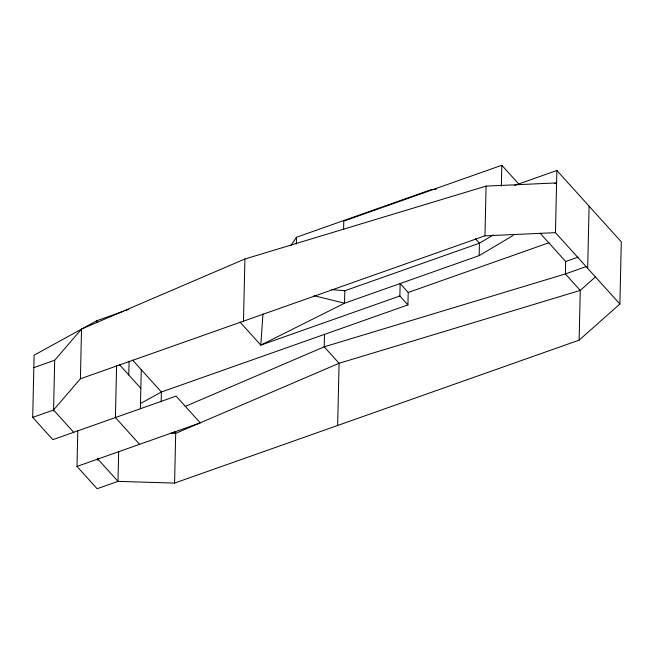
<?xml version="1.0" encoding="UTF-8"?>
<svg xmlns="http://www.w3.org/2000/svg" width="654" height="654" viewBox="0 0 654 654"><rect width="100%" height="100%" fill="white"/><g stroke="black" fill="none" stroke-linecap="round" stroke-linejoin="round"><path stroke-width="0.98" d="M77.801 430.757L76.992 466.433L200.255 422.876L176.098 396.111L52.835 439.668L32.7 417.366L34.114 355.196L96.972 320.648L123.835 311.157M53.481 411.129L53.53 409.093M554.674 183.594L556.587 182.916L486.094 186.104L244.907 258.992L81.537 329.052L54.691 360.256L53.563 410.001L73.698 432.294M32.7 417.366L53.563 410.001L80.409 378.789L81.537 329.052M96.931 322.635L96.972 320.648M97.773 460.31L97.822 458.274M116.592 365.668L115.415 417.554L139.572 444.319M118.66 451.922L117.99 481.36L97.127 488.726L76.992 466.433M128.764 374.979L129.075 361.237M140.381 408.709L141.264 369.714M161.178 401.957L161.399 392.008L132.541 360.043M97.855 459.059L117.99 481.36L174.577 483.085L175.705 433.349L174.356 431.853M243.492 321.163L244.907 258.992M296.336 243.942L296.491 237.247L431.133 189.676L436.21 189.292M324.49 334.39L324.204 346.824L339.074 363.289L337.66 425.46M343.579 229.718L343.775 221.109L501.806 165.274L519.26 184.6M493.369 234.933L479.447 243.198L344.813 290.768L344.527 303.203L260.807 345.124L240.002 322.079M407.924 304.903L399.872 295.984L400.15 283.55L408.21 292.469L407.924 304.903L161.399 392.008L140.152 403.69M314.1 295.722L344.527 303.203L479.169 255.632L479.447 243.198L475.425 238.735M80.409 378.789L484.966 235.841L486.094 186.104M501.332 186.161L501.806 165.274M174.577 483.085L579.133 340.145L619.886 304.02L555.459 232.661L556.873 170.481L514.673 185.393M540.171 233.257L565.677 261.502L565.391 273.936L580.261 290.401L579.133 340.145M587.676 268.336L589.082 206.165M619.886 304.02L621.3 241.849L556.873 170.481M262.949 313.887L260.807 345.124L399.872 295.984M290.768 245.691L296.491 237.247M595.353 277.026L580.261 290.401L339.074 363.289L175.705 433.349L170.653 433.193M479.169 255.632L513.104 235.497M185.245 406.412L324.204 346.824L565.391 273.936L586.491 266.48M125.756 310.478L128.634 309.465M33.828 367.63L54.691 360.256M408.21 292.469L549 242.724M565.677 261.502L578.144 257.096M484.966 235.841L555.459 232.661M331.684 289.599L344.813 290.768M119.371 364.572L140.847 388.362"/></g></svg>
